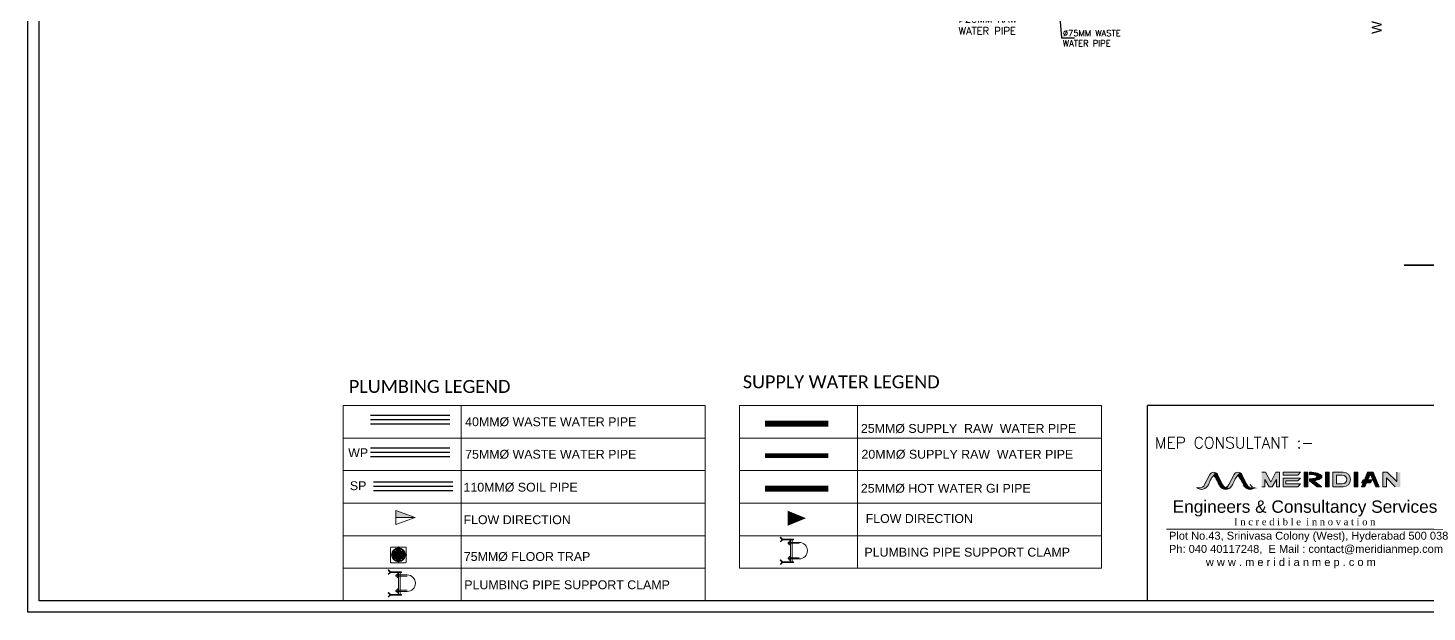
# Model space of a CAD drawing. Extents: x 3505867 to 3988380, y -625948 to -590408.
# Drawn here: x 3797975 to 3826642, y -625948 to -613975 of the extents above; entities that cross this region are included whole.
import ezdxf
from ezdxf import colors
from ezdxf.entities.mleader import LeaderData, LeaderLine
from ezdxf.math import Vec2, Vec3

# ---------------------------------------------------------------- set-up
doc = ezdxf.new("R2010")
doc.units = 0
doc.header["$LTSCALE"] = 6
doc.header["$MEASUREMENT"] = 0
doc.linetypes.add('AI9-LType1', pattern=[1.874999989072481, 1.249999992714987, -0.6249999963574941])
doc.linetypes.add('Hidden 2mm', pattern=[3, 2, -0.9999999999999999])
doc.layers.get('0').update_dxf_attribs({"linetype": 'CONTINUOUS'})
for name, color, linetype, lineweight in [('22-FTfix', 8, 'CONTINUOUS', 9), ('FURNITURE WALL', 8, 'CONTINUOUS', 5), ('P-SP', 1, 'CONTINUOUS', 0), ('PHE-SANITARY', 1, 'CONTINUOUS', 25), ('PHE-SP', 1, 'CONTINUOUS', 0), ('PL-CLAMP', 211, 'CONTINUOUS', 13), ('PL-SOFT  WATER SUPPLY PIPE', 162, 'CONTINUOUS', 9), ('PL-WATER PIPING', 1, 'CONTINUOUS', 9), ('WALL', 10, 'CONTINUOUS', 35)]:
    doc.layers.add(name, color=color, linetype=linetype, lineweight=lineweight)
for name, color, linetype in [('AHU-N Ducting', 30, 'CONTINUOUS'), ('JOINERY', 7, 'CONTINUOUS'), ('P-Text', 8, 'CONTINUOUS'), ('phe-text', 1, 'CONTINUOUS'), ('PL- WASTE PIPE', 6, 'CONTINUOUS'), ('PL-SOIL PIPE', 1, 'CONTINUOUS')]:
    doc.layers.add(name, color=color, linetype=linetype)
doc.styles.add('ARIAL', font='')
doc.styles.add('IRFAN', font='romans.shx')
doc.styles.add('ROMANS', font='romans.shx')
doc.styles.add('SIC_CALIBRI', font='')
doc.styles.get("Standard").update_dxf_attribs({"font": 'SIMPLEX'})
doc.styles.add('vni1', font='', dxfattribs={"height": 6})
doc.styles.get('ARIAL').set_extended_font_data('Arial')
doc.styles.get('SIC_CALIBRI').set_extended_font_data('Calibri')
doc.styles.get('vni1').set_extended_font_data('Arial')

# ---------------------------------------------------------------- blocks, each defined once
blk = doc.blocks.new('CIVIL IVF')
at = {"layer": 'WALL', "color": 8, "linetype": 'ByBlock'}
blk.add_line((-9730.493711503688, -4902.145046984893), (-8221.180828284938, -4902.145046984893), dxfattribs=at)
at = {"layer": 'JOINERY', "color": 8, "style": 'ARIAL', "width": 0.9999999966184663}
blk.add_text('W4', height=200, rotation=90, dxfattribs=at).set_placement((-10192.00967436796, -158.3493509278633))
blk = doc.blocks.new('MECS')
at = {"layer": 'AHU-N Ducting', "lineweight": 0}
for color, points in [(160, [(0.5134121462452396, 0.9090535810691411, -0.255341921221145), (0.5145768996701445, 0.912287291370199, -0.0468472647748238), (0.5216573496010881, 0.9294547023055619, -0.02665404777678521), (0.5336342063745126, 0.9523017867876555, -0.06718534236502927), (0.5556565003610188, 0.9834757225398514, -0.02764109542235114), (0.5738745622465666, 1.003062886091293), (0.5766256133007953, 1.006020680794153, 0.1721363590096937), (0.5505140324168423, 1.011612092831704, 0.2473140975325933), (0.5199152673609156, 0.990002997602848), (0.4721895616269332, 0.8959762340672447, -0.01800133279279188), (0.4702329186293511, 0.8924425501871536, -0.03191826124391834), (0.4661593275680615, 0.8865579408482758, -0.10706332640321), (0.4578792062891825, 0.878103115775042, -0.06872213656596317), (0.4448145115283366, 0.8700396566532579, -0.1100815216467871), (0.4328884929311516, 0.8662964673627914, -0.04816773781383378), (0.4221518354338086, 0.8652597410154012, -0.2553419212163173), (0.4220358712937212, 0.8652596211915509, -0.1055217205861158), (0.4103804133107057, 0.8664834367568037, -0.05287384099968509), (0.3991274403419439, 0.8701487347559893, 0.05054860804395004), (0.4093426809361326, 0.8618595423592463, 0.158790178535047), (0.4483361824497781, 0.8512470793146013, 0.02557253404730241), (0.4549705379184891, 0.8519151542827459, 0.05690113489079723), (0.4703863626932994, 0.8580222609840502, 0.07612807459237678), (0.4928284065502248, 0.8754018488679505, 0.05635508372328296), (0.5070302214118503, 0.8948318576810209)]), (150, [(0.5738745622465666, 1.003062886091293), (0.5556565003610187, 0.9834757225398514, -0.08871706839118897), (0.5985678696283647, 0.909053581069051), (0.606061486380822, 0.89483185768066, 0.0908047400681244), (0.6258840872999482, 0.8691652436534564, 0.09462166198595127), (0.6465687088664405, 0.8652597410154012, 0.09762620718751959), (0.6678649370783271, 0.8694578930597028, -0.1798615287096714), (0.6391234390957357, 0.8959762340672447), (0.5913977333575124, 0.9900029976114196, 0.1368225701357831), (0.5768519750966852, 1.005880687949675, 0.004232813224522215)]), (160, [(0.7385117872205167, 0.909053581069051, -0.2553419212210821), (0.7396765406437975, 0.912287291370199, -0.0468472648161624), (0.7467569905745608, 0.9294547023055619, -0.02665404768152423), (0.7587338473479852, 0.9523017867876555, -0.0671853423456069), (0.7807561413347619, 0.9834757225398514, -0.02764109536567236), (0.7989742032197685, 1.003062886091293), (0.8017252542742679, 1.006020680794153, 0.1721363590409371), (0.7756136733902246, 1.011612092831704, 0.2473140974765815), (0.745014908334659, 0.990002997602848), (0.6972892026003155, 0.8959762340672447, -0.01800133322273754), (0.6953325596030944, 0.8924425501871536, -0.03191826041983521), (0.6912589685412633, 0.8865579408482758, -0.1070633264490691), (0.6829788472626551, 0.878103115775042, -0.06872213649297712), (0.6699141525020799, 0.8700396566532579, -0.1100815216296455), (0.6579881339048046, 0.8662964673627914, -0.04816773779806655), (0.6472514764075519, 0.8652597410154012, -0.255341921221943), (0.6471355122674645, 0.8652596211915509, -0.1055217205828826), (0.6354800542840878, 0.8664834367568037, -0.05287384108009963), (0.6242270813156874, 0.8701487347559893, 0.05054860803605635), (0.6344423219093345, 0.8618595423592463, 0.1587901785338139), (0.6734358234232507, 0.8512470793146013, 0.02557253404856175), (0.6800701788916007, 0.8519151542827459, 0.05690113471568389), (0.6954860036670426, 0.8580222609840502, 0.07612807450990046), (0.717928047523968, 0.8754018488679504, 0.05635508364208738), (0.7321298623846912, 0.8948318576810209)]), (150, [(0.7989742032197685, 1.003062886091293), (0.7807561413347619, 0.9834757225398514, -0.08282162458354263), (0.824217065318585, 0.9090771159288699), (0.8311611273545652, 0.89483185768066, 0.09080474013753037), (0.8509837282734207, 0.8691652436534564, 0.09462166197701749), (0.8716683498401837, 0.8652597410154012, 0.09762620721909913), (0.892964578051529, 0.8694578930597028, -0.1798615287170609), (0.8642230800689376, 0.8959762340672447), (0.8164973743309851, 0.9900029976114196, 0.1368225702393716), (0.8019516160670902, 1.005880687950846, 0.00423281322532398)]), (1, [(1.030236444528139, 0.9438043992806316), (1.071119814834754, 0.8756654487700585), (1.098384609470751, 0.8756654487700585), (1.139267979777095, 0.9438043992806316), (1.139267979777095, 0.8756654487700585), (1.166523559981414, 0.8756654487700585), (1.166523559981414, 1.011943349791295), (1.132454084726353, 1.011943349791295), (1.085966086906956, 0.9199812081284943), (1.037050339579422, 1.011943349791295), (1.002980864324091, 1.011943349791295), (1.002980864324091, 0.8756654487700585), (1.030236444528139, 0.8756654487700585)]), (251, [(1.200593035236746, 1.011943349791295), (1.200593035236746, 0.9846877695869755), (1.336870936257982, 0.9846877695869755), (1.364126516462392, 1.011943349791295)]), (251, [(1.200593035236746, 0.9574321893827462), (1.200593035236746, 0.8756654487700585), (1.336870936257982, 0.8756654487700585), (1.364126516462392, 0.9029210289742877), (1.227848615441156, 0.9029210289742877), (1.227848615441156, 0.930176609178517), (1.336870936257982, 0.930176609178517), (1.364126516462392, 0.9574321893827462)]), (251, [(1.398195991717182, 0.8756654487700585), (1.432265466973055, 0.8756654487700585), (1.432265466973055, 1.011943349791295), (1.398195991717182, 1.011943349791295)]), (251, [(1.629868423453673, 1.011943349791295), (1.59579894819807, 1.011943349791295), (1.59579894819807, 0.8756654487700585), (1.629868423453673, 0.8756654487700585)]), (251, [(1.895610330445043, 1.011943349791295), (1.861540855189982, 1.011943349791295), (1.861540855189982, 0.8756654487700585), (1.895610330445043, 0.8756654487700585)]), (251, [(2.011446546313153, 0.9132142722493442), (2.027431130986065, 0.9404698524534832), (1.94330759580249, 0.9404698524534832), (1.929679805700646, 0.9132142722493442)]), (251, [(1.976193322036766, 0.9132142722493442), (1.944699335091728, 0.9132142722493442), (1.929679805700646, 0.8756654487700585), (1.95903496396306, 0.8756654487699682)]), (251, [(2.011446546313153, 0.99036134481426), (2.063858128663246, 0.8756654487700585), (2.093213286926021, 0.8756654487700585), (2.038702126517292, 1.011943349791295), (1.984190966108743, 1.011943349791295), (1.955601567173546, 0.9404698524534832), (1.988648066588688, 0.9404698524534832)]), (251, [(2.161352237436324, 0.9589543396937112), (2.243118978049192, 0.8756654487700585), (2.290816243406638, 0.8756654487700585), (2.290816243406638, 1.011943349791295), (2.256746768151036, 1.011943349791295), (2.256746768151036, 0.9240548263224531), (2.168166132487245, 1.011943349791295), (2.127282762180992, 1.011943349791295), (2.127282762180992, 0.8756654487700585), (2.161352237436324, 0.8756654487700585)]), (160, [(0.6891611652876872, 0.8652597410154012, -0.0976262072296882), (0.6678649370783271, 0.869457893059793, -0.09762620719819004), (0.6465687088664405, 0.8652597410154012, -0.09462166198179703), (0.6258840872999482, 0.8691652436534564, 0.08724935658191231), (0.6523345167657667, 0.8526558393570214, 0.2544598487685659), (0.7121855603806347, 0.8701487347559893, -0.1060441435256532)]), (150, [(0.9142608062611598, 0.8652597410154012, -0.09762620721833866), (0.892964578051529, 0.8694578930597028, -0.09762620723901456), (0.8716683498401837, 0.8652597410154012, -0.0946216619631427), (0.85098372827315, 0.8691652436534564, 0.08724935651290638), (0.8774341577386077, 0.8526558393570214, 0.2544598487684722), (0.9372852013538366, 0.8701487347559893, -0.1060441435228971)])]:
    blk.add_hatch(color=color, dxfattribs=at).paths.add_polyline_path(points)
h = blk.add_hatch(color=251, dxfattribs=at)
edge = h.paths.add_edge_path()
edge.add_ellipse((1.445893257074899, 0.9710599794848609), major_axis=(-0.1158362158680351, 0), ratio=0.3529411764705883, start_angle=110.1798157566864, end_angle=270)
edge.add_line((1.445893257074899, 1.011943349791295), (1.445893257074899, 0.9915016646380779))
edge.add_ellipse((1.445893257074899, 0.9710599794848609), major_axis=(-0.07012065025681041, 0), ratio=0.2915216142222994, start_angle=90, end_angle=270, ccw=False)
edge.add_line((1.445893257074899, 0.9506182943317341), (1.445893257074899, 0.930176609178517))
edge.add_line((1.445893257074899, 0.930176609178517), (1.518865497210324, 0.8756654487699682))
edge.add_line((1.518865497210324, 0.8756654487700585), (1.561729472942829, 0.8756654487700585))
edge.add_line((1.561729472943099, 0.8756654487700585), (1.485852994268342, 0.9326862509446157))
h = blk.add_hatch(color=251, dxfattribs=at)
h.paths.add_polyline_path([(1.663937898709004, 0.8756654487700585), (1.759332429423987, 0.8756654487700586, 1.000000000016551), (1.759332429423987, 1.011943349791295), (1.663937898709004, 1.011943349791295)])
h.paths.add_polyline_path([(1.698007373964065, 0.9846877695869755), (1.751107687934599, 0.9846877695869753, -0.9999999999691073), (1.751107687934599, 0.9029210289742877), (1.698007373964065, 0.9029210289742877)], flags=16)
at = {"layer": 'AHU-N Ducting', "color": 160, "lineweight": 0}
for p, q in [((0.4721895616269332, 0.8959762340671544, -0.004746985392664118), (0.5199152673651564, 0.9900029976114196, -0.004746985392664118)), ((0.6972892026003155, 0.8959762340671544, -0.004746985392664118), (0.7450149083391703, 0.9900029976114196, -0.004746985392664118)), ((0.5070302214118503, 0.8948318576810209, -0.004746985392664118), (0.5134121462455102, 0.909053581069051, -0.004746985392664118)), ((0.7321298623846912, 0.8948318576810209, -0.004746985392664118), (0.7385117872186219, 0.909053581069051, -0.004746985392664118))]:
    blk.add_line(p, q, dxfattribs=at)
at = {"layer": 'AHU-N Ducting', "color": 150, "lineweight": 0}
for p, q in [((0.6391234390957357, 0.8959762340671544, -0.004746985392664118), (0.5913977333575124, 0.9900029976114196, -0.004746985392664118)), ((0.8642230800689376, 0.8959762340671544, -0.004746985392664118), (0.8164973743309851, 0.9900029976114196, -0.004746985392664118)), ((0.6060614863808219, 0.8948318576810209, -0.004746985392664118), (0.5985678696283647, 0.909053581069051, -0.004746985392664118))]:
    blk.add_line(p, q, dxfattribs=at)
at = {"layer": 'AHU-N Ducting', "color": 1, "lineweight": 0}
for p, q in [((1.002980864324091, 1.011943349791205, -0.004746985392664118), (1.037050339579422, 1.011943349791205, -0.004746985392664118)), ((1.030236444528139, 0.9438043992806316, -0.004746985392664118), (1.071119814834754, 0.8756654487700585, -0.004746985392664118)), ((1.030236444528139, 0.8756654487700585, -0.004746985392664118), (1.030236444528139, 0.9438043992806316, -0.004746985392664118)), ((1.030236444528139, 0.8756654487700585, -0.004746985392664118), (1.030236444528139, 0.9438043992806316, -0.004746985392664118)), ((1.037050339579422, 1.011943349791205, -0.004746985392664118), (1.085966086906956, 0.919981208128404, -0.004746985392664118)), ((1.132454084726353, 1.011943349791205, -0.004746985392664118), (1.085966086906956, 0.919981208128404, -0.004746985392664118)), ((1.139267979777095, 0.9438043992806316, -0.004746985392664118), (1.098384609470751, 0.8756654487700585, -0.004746985392664118)), ((1.166523559981414, 1.011943349791205, -0.004746985392664118), (1.132454084726353, 1.011943349791205, -0.004746985392664118)), ((1.134267582426063, 1.011943349791205, -0.004746985392664118), (1.161523162629841, 1.011943349791205, -0.004746985392664118)), ((1.139267979777095, 0.8756654487700585, -0.004746985392664118), (1.139267979777095, 0.9438043992806316, -0.004746985392664118)), ((1.139267979777095, 0.8756654487700585, -0.004746985392664118), (1.139267979777095, 0.9438043992806316, -0.004746985392664118)), ((1.166523559981414, 0.8756654487700585, -0.004746985392664118), (1.166523559981414, 1.011943349791205, -0.004746985392664118)), ((1.030236444528139, 0.8756654487700585, -0.004746985392664118), (1.002980864324091, 0.8756654487700585, -0.004746985392664118)), ((1.071119814834754, 0.8756654487700585, -0.004746985392664118), (1.098384609470751, 0.8756654487700585, -0.004746985392664118)), ((1.139267979777095, 0.8756654487700585, -0.004746985392664118), (1.166523559981414, 0.8756654487700585, -0.004746985392664118))]:
    blk.add_line(p, q, dxfattribs=at)
at = {"layer": 'AHU-N Ducting', "color": 251, "lineweight": 0}
for p, q in [((1.200593035236746, 1.011943349791205, -0.004746985392664118), (1.364126516462392, 1.011943349791205, -0.004746985392664118)), ((1.200593035236746, 0.9846877695869755, -0.004746985392664118), (1.200593035236746, 1.011943349791205, -0.004746985392664118)), ((1.200593035236746, 0.9846877695869755, -0.004746985392664118), (1.336870936257982, 0.9846877695869755, -0.004746985392664118)), ((1.200593035236746, 0.9574321893827462, -0.004746985392664118), (1.364126516462392, 0.9574321893827462, -0.004746985392664118)), ((1.200593035236746, 0.8756654487700585, -0.004746985392664118), (1.200593035236746, 0.9574321893827462, -0.004746985392664118)), ((1.227848615441156, 0.930176609178517, -0.004746985392664118), (1.336870936257982, 0.930176609178517, -0.004746985392664118)), ((1.227848615441156, 0.9029210289742877, -0.004746985392664118), (1.227848615441156, 0.930176609178517, -0.004746985392664118)), ((1.336870936257982, 0.9846877695869755, -0.004746985392664118), (1.364126516462392, 1.011943349791205, -0.004746985392664118)), ((1.336870936257982, 0.930176609178517, -0.004746985392664118), (1.364126516462392, 0.9574321893827462, -0.004746985392664118)), ((1.398195991717182, 1.011943349791205, -0.004746985392664118), (1.432265466973055, 1.011943349791205, -0.004746985392664118)), ((1.398195991717182, 1.011943349791205, -0.004746985392664118), (1.398195991717182, 0.8756654487700585, -0.004746985392664118)), ((1.432265466973055, 1.011943349791205, -0.004746985392664118), (1.432265466973055, 0.8756654487700585, -0.004746985392664118)), ((1.445893257074899, 1.011943349791205, -0.004746985392664118), (1.445893257074899, 0.9915016646380779, -0.004746985392664118)), ((1.445893257074899, 0.930176609178517, -0.004746985392664118), (1.445893257074899, 0.9506182943317341, -0.004746985392664118)), ((1.445893257074899, 0.930176609178517, -0.004746985392664118), (1.518865497210324, 0.8756654487700585, -0.004746985392664118)), ((1.485852994268342, 0.9326862509445254, -0.004746985392664118), (1.561729472943099, 0.8756654487700585, -0.004746985392664118)), ((1.59579894819807, 1.011943349791205, -0.004746985392664118), (1.629868423453673, 1.011943349791205, -0.004746985392664118)), ((1.59579894819807, 0.8756654487700585, -0.004746985392664118), (1.59579894819807, 1.011943349791205, -0.004746985392664118)), ((1.629868423453673, 1.011943349791205, -0.004746985392664118), (1.629868423453673, 0.8756654487700585, -0.004746985392664118)), ((1.663937898709004, 1.011943349791205, -0.004746985392664118), (1.759332429423987, 1.011943349791205, -0.004746985392664118)), ((1.663937898709004, 1.011943349791205, -0.004746985392664118), (1.663937898709004, 0.8756654487700585, -0.004746985392664118)), ((1.698007373964065, 0.9846877695869755, -0.004746985392664118), (1.751107687934599, 0.9846877695869755, -0.004746985392664118)), ((1.698007373964065, 0.9846877695869755, -0.004746985392664118), (1.698007373964065, 0.9029210289742877, -0.004746985392664118)), ((1.861540855189982, 1.011943349791205, -0.004746985392664118), (1.895610330445043, 1.011943349791205, -0.004746985392664118)), ((1.861540855189982, 0.8756654487700585, -0.004746985392664118), (1.861540855189982, 1.011943349791205, -0.004746985392664118)), ((1.895610330445043, 1.011943349791205, -0.004746985392664118), (1.895610330445043, 0.8756654487700585, -0.004746985392664118)), ((1.929679805700646, 0.913214272249254, -0.004746985392664118), (1.94330759580249, 0.9404698524534832, -0.004746985392664118)), ((2.011446546313153, 0.913214272249254, -0.004746985392664118), (1.929679805700646, 0.913214272249254, -0.004746985392664118)), ((1.929679805700646, 0.8756654487700585, -0.004746985392664118), (1.944699335091728, 0.913214272249254, -0.004746985392664118)), ((2.027431130986065, 0.9404698524534832, -0.004746985392664118), (1.94330759580249, 0.9404698524534832, -0.004746985392664118)), ((1.955601567173546, 0.9404698524534832, -0.004746985392664118), (1.984190966108743, 1.011943349791205, -0.004746985392664118)), ((1.95903496396306, 0.8756654487700585, -0.004746985392664118), (1.976193322036766, 0.913214272249254, -0.004746985392664118)), ((1.984190966108743, 1.011943349791205, -0.004746985392664118), (2.038702126517292, 1.011943349791205, -0.004746985392664118)), ((1.988648066588688, 0.9404698524534832, -0.004746985392664118), (2.011446546313153, 0.9903613448141697, -0.004746985392664118)), ((2.063858128663246, 0.8756654487700585, -0.004746985392664118), (2.011446546313153, 0.9903613448141697, -0.004746985392664118)), ((2.027431130986065, 0.9404698524534832, -0.004746985392664118), (2.011446546313153, 0.913214272249254, -0.004746985392664118)), ((2.093213286926021, 0.8756654487700585, -0.004746985392664118), (2.038702126517292, 1.011943349791205, -0.004746985392664118)), ((2.127282762180992, 1.011943349791205, -0.004746985392664118), (2.168166132487245, 1.011943349791205, -0.004746985392664118)), ((2.127282762180992, 0.8756654487700585, -0.004746985392664118), (2.127282762180992, 1.011943349791205, -0.004746985392664118)), ((2.243118978049192, 0.8756654487700585, -0.004746985392664118), (2.161352237436324, 0.9589543396937112, -0.004746985392664118)), ((2.161352237436324, 0.8756654487700585, -0.004746985392664118), (2.161352237436324, 0.9589543396937112, -0.004746985392664118)), ((2.168166132487245, 1.011943349791205, -0.004746985392664118), (2.256746768151036, 0.9240548263223628, -0.004746985392664118)), ((2.256746768151036, 0.9240548263223628, -0.004746985392664118), (2.256746768151036, 1.011943349791205, -0.004746985392664118)), ((1.200593035236746, 0.8756654487700585, -0.004746985392664118), (1.336870936257982, 0.8756654487700585, -0.004746985392664118)), ((1.227848615441156, 0.9029210289742877, -0.004746985392664118), (1.364126516462392, 0.9029210289742877, -0.004746985392664118)), ((1.336870936257982, 0.8756654487700585, -0.004746985392664118), (1.364126516462392, 0.9029210289742877, -0.004746985392664118)), ((1.398195991717182, 0.8756654487700585, -0.004746985392664118), (1.432265466973055, 0.8756654487700585, -0.004746985392664118)), ((1.518865497210324, 0.8756654487700585, -0.004746985392664118), (1.561729472943099, 0.8756654487700585, -0.004746985392664118)), ((1.59579894819807, 0.8756654487700585, -0.004746985392664118), (1.629868423453673, 0.8756654487700585, -0.004746985392664118)), ((1.663937898709004, 0.8756654487700585, -0.004746985392664118), (1.759332429423987, 0.8756654487700585, -0.004746985392664118)), ((1.698007373964065, 0.9029210289742877, -0.004746985392664118), (1.751107687934599, 0.9029210289742877, -0.004746985392664118)), ((1.861540855189982, 0.8756654487700585, -0.004746985392664118), (1.895610330445043, 0.8756654487700585, -0.004746985392664118)), ((1.95903496396306, 0.8756654487700585, -0.004746985392664118), (1.929679805700646, 0.8756654487700585, -0.004746985392664118)), ((2.063858128663246, 0.8756654487700585, -0.004746985392664118), (2.093213286926021, 0.8756654487700585, -0.004746985392664118)), ((2.127282762180992, 0.8756654487700585, -0.004746985392664118), (2.161352237436324, 0.8756654487700585, -0.004746985392664118))]:
    blk.add_line(p, q, dxfattribs=at)
at = {"layer": 'AHU-N Ducting', "color": 251, "lineweight": 0, "ltscale": 0.85}
blk.add_line((0.1165964656020151, 0.4833313661174543, -0.006142948281450891), (2.68551955399356, 0.4833313661174543, -0.006142948281450891), dxfattribs=at)
at = {"layer": 'AHU-N Ducting', "color": 160, "lineweight": 0}
for centre, radius, start, end in [((0.7417863587136924, 0.8286218616061071, -0.004746985392664118), 0.2421240227987888, 132.9373247437187, 160.5981108453346), ((0.5556565003610187, 0.9718616141967287, -0.004746985392664118), 0.04008173559447583, 90, 153.0887549731676), ((0.5556565003610187, 0.9718616141967287, -0.004746985392664118), 0.04008173559447583, 26.91124502665905, 90), ((0.9668859996868943, 0.8286218616061071, -0.004746985392664118), 0.2421240227987888, 132.9373247436885, 160.5981108453417), ((0.7807561413347619, 0.9718616141967287, -0.004746985392664118), 0.04008173559447583, 90, 153.0887549740909), ((0.7807561413347619, 0.9718616141967287, -0.004746985392664118), 0.04008173559447583, 26.9112450267741, 90), ((0.4451264544360147, 0.9163969157858594, -0.004746985392664118), 0.06522885516514892, 225.1547600332335, 282.2607170516237), ((0.4220358712937212, 0.9213740510237451, -0.004746985392664118), 0.05611442983226616, 245.9053689520779, 270.1184055559717), ((0.4221518354329064, 0.9213741708475954, -0.004746985392664118), 0.05611442983226616, 270, 333.0887549734891), ((0.4248646360879693, 0.9399832544318715, -0.004746985392664118), 0.0937541041238935, 291.3377566141106, 331.210451532663), ((0.6860544255190815, 0.9361233508373039, -0.004746985392664118), 0.09002142922125515, 207.3022954123794, 248.0018617736689), ((0.670226095409397, 0.9163969157858594, -0.004746985392664118), 0.06522885516514892, 225.1547600329532, 282.2607170509705), ((0.6471355122674645, 0.9213740510237451, -0.004746985392664118), 0.05611442983226616, 245.9053689516664, 270.1184055552347), ((0.6472514764061083, 0.9213741708475954, -0.004746985392664118), 0.05611442983226616, 270, 333.0887549734892), ((0.6661865462871954, 0.9163969157858594, -0.004746985392664118), 0.06522885516514892, 257.8079966377897, 314.8452399662061), ((0.6890452011507577, 0.9213740510237451, -0.004746985392664118), 0.05611442983226616, 245.9053689520779, 270.1184055559717), ((0.6499642770614419, 0.9399832544318715, -0.004746985392664118), 0.0937541041238935, 291.3377566141106, 331.2104515326365)]:
    blk.add_arc(centre, radius, start, end, dxfattribs=at)
at = {"layer": 'AHU-N Ducting', "color": 150, "lineweight": 0}
for centre, radius, start, end in [((0.3690451605166651, 0.8262944286522125, -0.004746985392664118), 0.2439871949649071, 19.82781570482793, 40.10717689340409), ((0.5794150909876963, 0.815966263139685, -0.004746985392664118), 0.2619115070846747, 20.82439840783155, 39.75939779118104), ((0.6464527447271652, 0.9213740510237451, -0.004746985392664118), 0.05611442983226616, 248.4970917656522, 270.1184055559715), ((0.6891611652900331, 0.9213741708475954, -0.004746985392664118), 0.05611442983226616, 206.9112450267169, 270), ((0.6891611652900331, 0.9213741708475954, -0.004746985392664118), 0.05611442983226616, 206.9112450267169, 270), ((0.6465687088664405, 0.9213741708475954, -0.004746985392664118), 0.05611442983226616, 270, 292.3036001438938), ((0.9111540664921931, 0.9361233508373039, -0.004746985392664118), 0.09002142922125515, 207.3022954123795, 248.0018617736689), ((0.8715523857009084, 0.9213740510237451, -0.004746985392664118), 0.05611442983226616, 248.4970917649847, 270.1184055553267), ((0.9142608062634155, 0.9213741708475954, -0.004746985392664118), 0.05611442983226616, 206.9112450265108, 270), ((0.8716683498392815, 0.9213741708475954, -0.004746985392664118), 0.05611442983226616, 270, 292.3036001446803), ((0.8912861872601268, 0.9163969157858594, -0.004746985392664118), 0.06522885516514892, 257.7392829491069, 314.8452399670468), ((0.9141448421242304, 0.9213740510237451, -0.004746985392664118), 0.05611442983226616, 245.9053689520778, 270.1184055558794), ((0.9496233245769173, 0.9248906590848106, -0.004746985392664118), 0.0599665343237634, 206.9112450265108, 270)]:
    blk.add_arc(centre, radius, start, end, dxfattribs=at)
at = {"layer": 'AHU-N Ducting', "color": 251, "lineweight": 0}
for centre, radius in [((1.751107687934599, 0.9438043992806316, -0.004746985392664118), 0.04088337030636534), ((1.759332429423987, 0.9438043992806316, -0.004746985392664118), 0.0681389505106089)]:
    blk.add_arc(centre, radius, 270, 90, dxfattribs=at)
for major_axis, ratio, start_param in [((-0.1158362158680351, 0), 0.3529411764705883, 1.923000554194905), ((-0.07012065025681041, 0), 0.2915216142222994, 1.570796326794897)]:
    blk.add_ellipse((1.445893257074899, 0.9710599794848609, -0.004746985392664118), major_axis=major_axis, ratio=ratio, start_param=start_param, end_param=4.71238898038469, dxfattribs=at)
at = {"layer": 'AHU-N Ducting', "color": 251, "lineweight": 0, "attachment_point": 1, "style": 'ARIAL'}
for s, insert, char_height, width in [('{\\C1;Engineers & Consultancy Services \\P}', (0.1749155116136762, 0.7493232539108021, -0.01458950216844587), 0.11475, 24.25437425909253), ('{\\C252;Plot No.43, Srinivasa Colony (West), Hyderabad 500 038\\PPh: 040 40117248,  E Mail : contact@meridianmep.com\\P            w w w . m e r i d i a n m e p . c o m }', (0.14136276644183, 0.4583226879356062, -0.006142948281450891), 0.07344, 2.63264250269352)]:
    blk.add_mtext(s, dxfattribs=dict(at, insert=insert, char_height=char_height, width=width))
at = {"layer": 'AHU-N Ducting', "color": 251, "lineweight": 0, "ltscale": 0.85, "insert": (1.402428089641869, 0.5507002547054753, -0.005528653453305802), "char_height": 0.0651762882177883, "attachment_point": 5, "line_spacing_factor": 0.6, "style": 'ARIAL'}
blk.add_mtext('{\\FBatang|c0;\\C5;I n c r e d i b l e  i n n o v a t i o n\\P}', dxfattribs=at)
blk = doc.blocks.new('clamp')
at = {"layer": 'PL-CLAMP'}
for p, q in [((105.410400617477, 198.4223073759828), (168.5933547500048, 198.4223073759828)), ((105.4194071475234, 191.061689693645), (168.5933547500048, 191.061689693645)), ((156.2435930851665, 205.7829250434194), (161.1938547078047, 205.7829250434194)), ((156.2439709785853, 183.7010720261939), (161.1938547078047, 183.7010720261939)), ((163.1938547078338, 185.7010720262084), (163.1938547078338, 203.7829250434194)), ((170.5933547500339, 196.4223073759828), (170.5933547500339, 193.0616897234473)), ((105.410400617477, 102.0388344714198), (168.594878304359, 102.0388541260514)), ((105.4395805779371, 109.3994718083892), (168.594878304359, 109.3994718083892)), ((156.2451165500555, 116.7600894758258), (161.1953781727519, 116.7600894758258)), ((156.2454944435325, 94.67823645861483), (161.1953781727519, 94.67823645861483)), ((163.1953781727519, 96.67823645860028), (163.1953781727519, 114.7600894758258)), ((170.594878304359, 107.3994718083892), (170.594878304359, 104.0388541409526))]:
    blk.add_line(p, q, dxfattribs=at)
for points in [[(138.4495001331173, 216.4782889524255, -0.4142135623730951), (139.4494830265551, 217.4783060887608), (203.0525380793722, 217.4783060887608), (214.0287283745938, 228.4483454910244), (215.442966125761, 227.0341561360489), (203.8813840006806, 215.477935905318), (215.3198989716411, 204.0455645558561), (213.9057096329861, 202.6313268032993), (203.0092255945979, 213.4783060589585), (139.4495514824896, 213.4783060589585, -0.4142135623730951), (138.449534316381, 214.4782889673266), (138.4495001331173, 216.4782889524255)], [(138.4495001319614, 84.33570991845465, -0.4142135623730951), (139.4494830253992, 85.33572705479003), (203.0525380782163, 85.33572705479003), (214.0287283734379, 96.3057664570536), (215.4429661246051, 94.89157710207816), (203.8813839995248, 83.33535687134726), (215.3198989704852, 71.90298552188533), (213.9057096318302, 70.48874776932853), (203.009225593442, 81.3357270249877), (139.4495514813337, 81.3357270249877, -0.4142135623730951), (138.4495343152252, 82.33570993335582), (138.4495001319614, 84.33570991845465)]]:
    blk.add_lwpolyline(points, format="xyb", dxfattribs=at)
for points in [[(146.2457227590952, 81.33584335835315), (146.2433929625716, 217.4784224072251)], [(156.2457227888975, 81.3360144832883), (156.2433929327693, 217.4785935470615)]]:
    blk.add_lwpolyline(points, dxfattribs=at)
for centre, radius, start, end in [((105.410400617477, 150.2305709013496), 48.19173645431874, 90, 270), ((161.1938547078047, 203.7829250434194), 2, 0, 90), ((161.1938547078047, 185.7010720262084), 2, 270, 0), ((168.5933547500048, 196.4223073759828), 2, 0, 90), ((168.5933547500048, 193.0616897234473), 2, 270, 0), ((161.1953781727519, 114.7600894758258), 2, 0, 90), ((161.1953781727519, 96.67823645860028), 2, 270, 0), ((168.594878304359, 107.3994718083892), 2, 0, 90), ((168.594878304359, 104.0388541409526), 2, 270, 0)]:
    blk.add_arc(centre, radius, start, end, dxfattribs=at)
blk = doc.blocks.new('A$C525867A1')
at = {"layer": '22-FTfix', "color": 1, "lineweight": 0}
for p, q in [((-76.61456368129585, 3.51420059933433), (-40.14378522761098, 40.06065755996623)), ((42.02791130817238, 42.11512111594951), (-42.02791130814811, -42.11512111589649)), ((-3.673006773926112, 76.60711452059815), (-40.14378522761098, 40.06065755996623)), ((76.3747256656948, 3.675161651184297), (3.281811742191493, 76.61671856078888)), ((-3.514443936147075, -76.37978157362488), (-76.60735785965036, -3.438224664020311)), ((3.440379545968732, -76.37496900495782), (39.9111579996536, -39.82851204432593)), ((76.38193645333847, -3.282055083694019), (39.9111579996536, -39.82851204432593))]:
    blk.add_line(p, q, dxfattribs=at)
at = {"layer": '22-FTfix', "color": 1, "linetype": 'AI9-LType1', "lineweight": 0}
blk.add_line((42.0000066127126, -41.91303517805201), (-42.23263384061544, 42.14518069363788), dxfattribs=at)
at = {"layer": '22-FTfix', "color": 3, "lineweight": 0}
for p, q in [((-18.37755100061403, 18.33949572151664), (-39.49561314872549, -2.822387356137444)), ((-10.37229649978547, 10.35081808637458), (-35.77188779375707, -15.10147850284137)), ((-14.54999372579442, 14.5198643537179), (-35.66805587390587, -6.642018723936182)), ((-23.25073169137085, 23.20258528253256), (-32.40970991449498, 14.02460176732326)), ((-6.544739224965854, 6.531186718575839), (-31.94433051893745, -18.92110987064011)), ((-23.25073169137085, 23.20258528253256), (-14.09175346824673, 32.38056879774187)), ((-18.37755100061403, 18.33949572151664), (2.742904400300972, 39.50377701797251)), ((-14.54999372579442, 14.5198643537179), (6.570461675066062, 35.68414565022819)), ((-10.37229649978547, 10.35081808637458), (15.02968804692154, 35.80551289443309)), ((-6.544739224965854, 6.531186718575839), (18.85724532174116, 31.98588152663435)), ((-1.879483488025078, 1.181546766456859), (-1.532461841226749, 1.529288498792747)), ((-1.39264506277791, 0.6957164609622258), (-1.879483488025078, 1.181546766456859)), ((-1.185440194414815, 1.877030231142267), (-1.532461841226749, 1.529288498792747)), ((-0.6986017691676476, 1.391199925647634), (-1.185440194414815, 1.877030231142267)), ((1.181546766357006, 1.879483488054178), (0.6957164608094164, 1.392645062753944)), ((1.877030231104881, 1.185440194381578), (1.181546766357006, 1.879483488054178)), ((1.877030231104881, 1.185440194381578), (1.391199925557291, 0.6986017690813441)), ((5.205929745333249, 9.255341493815756), (24.57213089023714, 28.66172837782427)), ((6.542341006011161, -6.528793465651272), (31.94432555271817, 18.92590134240724)), ((9.24453027841442, 5.225103885185192), (28.61073142331831, 24.63149076919371)), ((10.37229649970069, -10.35081808621271), (35.77428104640771, 15.1038767218458)), ((14.54759550694878, -14.51747110090217), (35.66805090780926, 6.64681019560812)), ((18.37755100058378, -18.33949572140919), (39.49800640144426, 2.824785575101096)), ((-9.244530278499209, -5.225103885023321), (-28.6107314234031, -24.63149076903183)), ((-5.205929745418039, -9.255341493653885), (-24.57213089032193, -28.6617283776624)), ((6.542341006011161, -6.528793465651272), (-18.85725028796043, -31.98109005486722)), ((10.37229649970069, -10.35081808621271), (-15.0272947942709, -35.80311467542866)), ((14.54759550694878, -14.51747110090217), (-6.570466641162675, -35.67935417855625)), ((18.37755100058378, -18.33949572140919), (-2.740511147527673, -39.50137879906327)), ((-1.874636978345189, -1.183041975485979), (-1.388806672797599, -0.696203550185745)), ((-1.179153513597314, -1.877085269158579), (-1.874636978345189, -1.183041975485979)), ((-1.179153513597314, -1.877085269158579), (-0.6933232080497241, -1.390246843858345)), ((1.183041975582789, -1.874636978312906), (0.6962035502810898, -1.388806672763853)), ((1.183041975582789, -1.874636978312906), (1.530063622381118, -1.526895245977018)), ((1.877085269193052, -1.179153513627498), (1.390246843891352, -0.6933232080784453)), ((1.877085269193052, -1.179153513627498), (1.530063622381118, -1.526895245977018)), ((23.2507316913406, -23.20258528242512), (14.09175346820287, -32.38056879764806)), ((23.2507316913406, -23.20258528242512), (32.40970991446472, -14.02460176721581))]:
    blk.add_line(p, q, dxfattribs=at)
at = {"layer": '22-FTfix', "color": 1, "lineweight": 0}
blk.add_circle((-0.1175127233591124, 0.1172693841470807), 49.41859127345637, dxfattribs=at)
at = {"layer": '22-FTfix', "color": 3, "lineweight": 0}
for centre, radius in [((0.001196626379845751, 0.001199109447799239), 45.23938982440876), ((-0.0586346920463257, -0.0587563616572879), 44.94462652804302), ((0.001196626379845751, 0.001199109447799239), 4.17920144904761), ((1.213855405080011e-11, 2.651542180265309e-11), 3.93356536874282)]:
    blk.add_circle(centre, radius, dxfattribs=at)
at = {"layer": '22-FTfix', "color": 1, "lineweight": 0}
for points in [[(-76.61456368242506, 3.514200598091965), (-78.53155912453089, 1.593227304213803), (-78.5283311548523, -1.521229223081379), (-76.60735786099636, -3.43822466504613)], [(3.281811743309422, 76.61671855974943), (1.36083844945349, 78.53371400171417), (-1.75361807796555, 78.53048603206285), (-3.673006772806858, 76.60711451934216)], [(76.38193645451226, -3.282055082526906), (78.30132514935356, -1.358683569806198), (78.29809717964761, 1.755772957570695), (76.37472566692179, 3.675161652298047)], [(-3.514443937383986, -76.37978157249749), (-1.591072424658167, -78.29917026722485), (1.523384102788213, -78.29594229765526), (3.440379544894053, -76.3749690037771)]]:
    blk.add_open_spline(points, degree=3, dxfattribs=at)
for points in [[(-35.27060453679781, 35.19756799780434), (-54.64398544052236, 15.78398645725449), (-54.61139287927159, -15.66244152512406), (-35.19781133813333, -35.03582242823419), (-15.78183157823421, -54.4115965839981), (15.66459640528312, -54.37900402288435), (35.03797730900767, -34.9654224823345)], [(-35.27060453679781, 35.19756799780434), (-15.89722363308688, 54.61114953834057), (15.54920435026686, 54.64374209961758), (34.96278589140513, 35.27036119650744), (54.37876565130424, 15.89458704074353), (54.41135821271861, -15.55184094179829), (35.03797730900767, -34.9654224823345)]]:
    blk.add_open_spline(points, degree=3, knots=[0, 0, 0, 0, 1, 1, 1, 2, 2, 2, 2], dxfattribs=at)
at = {"layer": '22-FTfix', "color": 3, "lineweight": 0}
for points in [[(-36.77312239556836, 17.08183294896126), (-37.40658945473956, 15.72758421831591), (-36.82036130987637, 14.11825563231545), (-35.46611257921633, 13.48478857321833), (-34.43784283137979, 13.00431090935734), (-33.213842834364, 13.21880023514644), (-32.40970991483172, 14.02460176665812)], [(-14.09175346801541, 32.38056879707674), (-13.03632901113439, 33.43818330718071), (-13.04050013016357, 35.15113191408645), (-14.09571642147132, 36.20416311821293), (-14.90151795308978, 37.00829603780189), (-16.12356668092062, 37.22264590155449), (-17.15562971270154, 36.74003281157569)], [(6.570461675668342, 35.68414564983232), (7.62588613254936, 36.74176015993628), (7.624113232281032, 38.45231551418825), (6.566498722212446, 39.5077399709685), (5.508884212143831, 40.56316442774877), (3.798328857784269, 40.56139152756216), (2.742904400903251, 39.50377701745818)], [(5.205929745545532, 9.25534149373963), (4.093067222985579, 8.140169731386775), (4.094939445383369, 6.333784945561548), (5.210111207784437, 5.220922423022505), (6.325282970240035, 4.108059900429045), (8.131667756121281, 4.109932122826777), (9.244530278681236, 5.225103885179632)], [(18.85724532247621, 31.98588152648622), (19.91266977937083, 33.04349603660382), (19.91089687919796, 34.75405139073331), (18.8532823690203, 35.80947584762241), (17.79566785884263, 36.86490030451152), (16.08511250460574, 36.86312740422969), (15.02968804771112, 35.80551289411209)], [(28.61073142419932, 24.63149076920178), (29.72359394677287, 25.74666253156827), (29.72172172437508, 27.55304731739349), (28.60654996191948, 28.66590983998695), (27.49137819951841, 29.778772362526), (25.68499341363717, 29.77690014012827), (24.57213089106362, 28.66172837776178)], [(35.77428104719729, 15.1038767221668), (36.8297055040919, 16.1614912322844), (36.82553438504913, 17.87443983917651), (35.76791987481693, 18.92986429612003), (34.71270358350917, 19.9828955002465), (32.9997500104569, 19.98351585267289), (31.94432555356229, 18.9259013425553)], [(39.49800640204653, 2.824785575724258), (40.55343085892755, 3.882400085828228), (40.54925973989838, 5.595348692733976), (39.49404344859062, 6.648379896860454), (38.43642893835844, 7.703804353803963), (36.72347536529256, 7.704424706216717), (35.66805090841154, 6.646810196112748)], [(-39.49561314939218, -2.822387356719817), (-40.55103760628681, -3.880001866837424), (-40.54926470596395, -5.590557221143793), (-39.49165019589534, -6.64598167792407), (-38.43403568582676, -7.701406134704318), (-36.72348033152172, -7.699633234463292), (-35.66805587462709, -6.642018724345685)], [(-35.77188779454294, -15.10147850316237), (-36.82731225143756, -16.15909301327996), (-36.82793260395925, -17.87204658632006), (-35.77031809378159, -18.92747104320916), (-34.71270358360393, -19.98289550009826), (-32.99975497667247, -19.97872438090583), (-31.94433051977785, -18.92110987078824)], [(-28.61073142423954, -24.63149076910796), (-29.72359394679949, -25.74666253146081), (-29.72172172441531, -27.55304731729968), (-28.60654996201424, -28.66590983983872), (-27.49137819955864, -29.77877236243218), (-25.68499341366379, -29.77690014002081), (-24.57213089110384, -28.66172837766796)], [(-18.85725028869178, -31.98109005471916), (-19.9126747455864, -33.03870456483676), (-19.9108968792927, -34.75405139058507), (-18.85568058798495, -35.80708259471154), (-17.79806607775275, -36.86250705165507), (-16.08271925195139, -36.86072918522525), (-15.02729479505678, -35.80311467510766)], [(-5.205929745585756, -9.255341493645814), (-4.093067223025803, -8.140169731292959), (-4.094939445423593, -6.333784945467733), (-5.210111207879192, -5.220922422874273), (-6.32528297028026, -4.108059900335229), (-8.131667756161505, -4.109932122732959), (-9.24453027872146, -5.225103885085814)], [(-6.570466641883896, -35.67935417806525), (-7.625891098778523, -36.73696868818286), (-7.621719979749349, -38.4499172950886), (-6.564105469517164, -39.50534175203211), (-5.508889178209409, -40.55837295615859), (-3.795935605143528, -40.55899330857135), (-2.740511148248901, -39.50137879845374)], [(14.09175346781158, -32.38056879681965), (13.03872226366605, -33.43578508808105), (13.03810191125342, -35.14873866123), (14.09571642143109, -36.2041631181191), (14.90151795288597, -37.00829603754482), (16.12595993356135, -37.22024768256369), (17.15562474647236, -36.73524133982227)], [(36.77311742935277, -17.07704147719421), (37.40419123578853, -15.72519096539144), (36.82035634375626, -14.11346416067087), (35.46611257905343, -13.48478857302931), (34.43544461246966, -13.0019176565009), (33.21384283417378, -13.21880023487572), (32.4097099146415, -14.0246017663874)]]:
    blk.add_open_spline(points, degree=3, knots=[0, 0, 0, 0, 1, 1, 1, 2, 2, 2, 2], dxfattribs=at)
for points in [[(-28.68029915383689, 28.6209094775119), (-32.03086788363826, 25.27777751101518), (-34.77233372190945, 21.36988259346251), (-36.77312239556836, 17.08183294896126)], [(-17.15562971270154, 36.74003281157569), (-21.44191597839527, 34.72796155342103), (-25.34172648453309, 31.9807991794133), (-28.68029915383689, 28.6209094775119)], [(-1.388806672950734, -0.6962035501013023), (-1.005886235068502, -0.3124885350860037), (-1.006531828998782, 0.3104027703784851), (-1.392645062800458, 0.6957164609162333)], [(-0.6986017691550673, 1.391199925615274), (-0.3124885353533911, 1.005886235077526), (0.3104027701168101, 1.006531828994153), (0.6957164607345314, 1.39264506285202)], [(1.391199925482406, 0.6986017692009434), (1.005886234864685, 0.3124885353430765), (1.006531828808569, -0.3104027701077794), (1.390246843903932, -0.6933232080461599)], [(0.6962035502585417, -1.388806672745201), (0.3124885351631785, -1.00588623480682), (-0.3104027703206274, -1.00653182873708), (-0.6933232082028593, -1.390246843752379)], [(17.15562474647236, -36.73524133982227), (21.44191597835505, -34.72796155332721), (25.34411973722835, -31.97840096047691), (28.68029915381028, -28.62090947740446)], [(28.68029915381028, -28.62090947740446), (32.03326113633351, -25.2753792920788), (34.77233372186922, -21.3698825933687), (36.77311742935277, -17.07704147719421)]]:
    blk.add_open_spline(points, degree=3, dxfattribs=at)
blk = doc.blocks.new('A$C0B1B3CFA')
at = {"layer": 'PHE-SP'}
h = blk.add_hatch(color=7, dxfattribs=at)
h.dxf.hatch_style = 1
h.paths.add_polyline_path([(-0.0494668798380715, 0.0226015183831585), (-0.0494668798380715, 0), (0.0123667199595179, 0)])
at = {"layer": 'PHE-SP', "color": 7}
for points in [[(-0.0494668798380715, 0), (0.0123667199595179, 0), (-0.0494668798380715, 0.0226015183831585), (-0.0494668798380715, 0)], [(-0.0494668798380715, 0), (0.0123667199595179, 0), (-0.0494668798380715, -0.0226015183831585), (-0.0494668798380715, 0)]]:
    blk.add_lwpolyline(points, dxfattribs=at)
blk = doc.blocks.new('Z$W@#3BD47561')
at = {"layer": 'PHE-SP', "xscale": 49.00933755098914, "yscale": 49.00933755098914, "zscale": 49.00933755098914, "rotation": 270}
blk.add_blockref('A$C0B1B3CFA', (0, 0), dxfattribs=at)
blk = doc.blocks.new('Z$W@#4AA511D8')
at = {"layer": 'phe-text', "linetype": 'ByBlock', "lineweight": -2, "ltscale": 0.5, "xscale": 0.0244727334018079, "yscale": 0.0244727334018079, "zscale": 0.0244727334018079, "rotation": 270}
blk.add_blockref('Z$W@#3BD47561', (0.0148325505764859, 0), dxfattribs=at)

msp = doc.modelspace()

# ---------------------------------------------------------------- linework, layer by layer
for p in [(3842824.836211144, -621716.1675793823), (3820918.271231635, -625716.1675793823)]:
    msp.add_line(p, (3820918.271231635, -621716.1675793823))
for points in [[(3843056.668631768, -593936.5793611218), (3843056.668631768, -625948), (3797975.46344815, -625948), (3797975.46344815, -593936.5793611218)], [(3842824.836211149, -594168.4117817387), (3842824.836211149, -625716.1675793823), (3798207.295868767, -625716.1675793823), (3798207.295868767, -594168.4117817387)]]:
    msp.add_lwpolyline(points, close=True)
at = {"layer": 'P-SP', "color": 251, "linetype": 'ByBlock', "lineweight": -3, "ltscale": 25}
for points in [[(3804994.807904613, -622003.2202710942), (3806618.521644671, -622003.2202710942)], [(3804994.807904613, -622669.8985648009), (3806618.521644671, -622669.8985648009)], [(3805056.610136788, -623367.6515187018), (3806680.323876242, -623367.6515187018)]]:
    msp.add_lwpolyline(points, dxfattribs=at)
at = {"layer": 'P-Text', "color": 7, "linetype": 'ByBlock', "lineweight": 0}
for p, q in [((3804435.833215829, -621715.9582926668), (3811850.600189224, -621715.9582926668)), ((3804435.833215829, -621716.0280549016), (3811850.600189224, -621716.0280549016)), ((3804436.061759998, -625716.0978171476), (3804435.871303209, -621715.9582926668)), ((3806854.837079557, -621715.9582926668), (3806854.837079557, -625716.0978171476)), ((3811850.600189224, -621716.0280549016), (3811850.600189224, -625716.1675793824)), ((3812555.367326313, -625049.489285677), (3812556.433837838, -621716.0978171476)), ((3812556.433837838, -621716.0978171476), (3819971.200811233, -621716.0978171476)), ((3812556.433837838, -625049.489285677), (3812556.433837838, -621716.1675793824)), ((3812556.433837838, -621716.1675793824), (3819971.200811233, -621716.1675793824)), ((3814975.437701566, -621716.1675793824), (3814973.369763299, -625049.489285677)), ((3814975.437701566, -621716.0978171476), (3814973.688251857, -625049.489285677)), ((3819971.200811233, -621716.0978171476), (3819970.312051629, -625049.489285677)), ((3804435.833215829, -622382.636586376), (3811850.600189224, -622382.636586376)), ((3804435.833215829, -622382.7063486094), (3811850.600189224, -622382.7063486094)), ((3812556.433837838, -622382.7761108493), (3819971.200811233, -622382.7761108493)), ((3812556.433837838, -622382.8458730839), (3819971.200811233, -622382.8458730839)), ((3804435.833215829, -623049.3148800826), (3811850.600189224, -623049.3148800826)), ((3804435.833215829, -623049.3148800826), (3811850.600189224, -623049.3148800826)), ((3804435.833215829, -623049.384642316), (3811850.600189224, -623049.384642316)), ((3804435.833215829, -623049.384642316), (3811850.600189224, -623049.384642316)), ((3812556.433837838, -623049.4544045583), (3819971.200811233, -623049.4544045583)), ((3812556.433837838, -623049.5241667931), (3819971.200811233, -623049.5241667931)), ((3804435.833215829, -623715.9931737867), (3811850.600189224, -623715.9931737867)), ((3804435.833215829, -623716.0629360201), (3811850.600189224, -623716.0629360201)), ((3812556.967107554, -623716.1326982663), (3819971.734080944, -623716.1326982663)), ((3804435.833215829, -624382.6714674907), (3811850.600189224, -624382.6714674907)), ((3804435.833215829, -624382.741229723), (3811850.600189224, -624382.741229723)), ((3812556.433837838, -624382.8109919715), (3819971.200811233, -624382.8109919715)), ((3804435.833215829, -625049.3497612025), (3811850.600189224, -625049.3497612025)), ((3804435.833215829, -625049.4195234373), (3811850.600189224, -625049.4195234373)), ((3812555.900568128, -625049.489285677), (3819970.667541523, -625049.489285677)), ((3804435.833215829, -625716.0978171476), (3811850.600189224, -625716.0978171476))]:
    msp.add_line(p, q, dxfattribs=at)
at = {"layer": 'PL- WASTE PIPE', "color": 4, "linetype": 'ByBlock', "ltscale": 5}
for points in [[(3804994.807905217, -621913.5229015469), (3806618.521644671, -621913.5229015469)], [(3804994.807905217, -622092.9176406341), (3806618.521644671, -622092.9176406341)]]:
    msp.add_lwpolyline(points, dxfattribs=at)
at = {"layer": 'PL- WASTE PIPE', "linetype": 'ByBlock', "ltscale": 5}
for points in [[(3804994.807905217, -622580.2011952547), (3806618.521644671, -622580.2011952547)], [(3804994.807905217, -622759.5959343407), (3806618.521644671, -622759.5959343407)]]:
    msp.add_lwpolyline(points, dxfattribs=at)
at = {"layer": 'PL-SOFT  WATER SUPPLY PIPE', "color": 3, "const_width": 123.5877207663276}
msp.add_lwpolyline([(3813079.835036679, -622083.7339568762), (3814374.469851063, -622083.7339568762)], dxfattribs=at)
at = {"layer": 'PL-SOFT  WATER SUPPLY PIPE', "color": 5, "const_width": 98.87017661306209}
msp.add_lwpolyline([(3813079.835036679, -622742.8207714653), (3814374.469851063, -622742.8207714653)], dxfattribs=at)
at = {"layer": 'PL-SOFT  WATER SUPPLY PIPE', "color": 11, "true_color": 0xf75178, "const_width": 123.5877207663276}
msp.add_lwpolyline([(3813079.00788734, -623417.0905442869), (3814373.642701724, -623417.0905442869)], dxfattribs=at)
at = {"layer": 'PL-SOIL PIPE', "color": 1, "linetype": 'Continuous'}
for points in [[(3805056.610136788, -623277.9541491594), (3806680.323876242, -623277.9541491594)], [(3805056.610136788, -623457.3488882468), (3806680.323876242, -623457.3488882468)]]:
    msp.add_lwpolyline(points, dxfattribs=at)
at = {"layer": 'PL-WATER PIPING', "color": 61, "true_color": 0xd8e58c}
msp.add_lwpolyline([(3813544.521717196, -624025.1333571855, 305.9024231551576, 0, 0), (3813916.801756254, -624025.1333571855, 0, 0, 0)], format="xyseb", dxfattribs=at)

# ---------------------------------------------------------------- block references
at = {"linetype": 'ByBlock'}
msp.add_blockref('CIVIL IVF', (3835902.46344815, -613938.4187888083), dxfattribs=at)
at = {"layer": 'FURNITURE WALL', "linetype": 'Hidden 2mm', "xscale": 2206.000027674606, "yscale": 2206.000027674606, "zscale": 2206.000027674606}
msp.add_blockref('MECS', (3821043.94399925, -625313.4999533639, 13.55134407888346), dxfattribs=at)
at = {"layer": 'PHE-SANITARY', "color": 2, "linetype": 'ByBlock', "xscale": 5366.688886596318, "yscale": 5366.688886596316, "zscale": 5366.688886596316, "rotation": 180.0649977245839}
msp.add_blockref('Z$W@#4AA511D8', (3805909.208637381, -624009.1483170087), dxfattribs=at)
at = {"layer": 'PL- WASTE PIPE', "linetype": 'ByBlock', "ltscale": 5, "xscale": -2.854727886123727, "yscale": 2.85472788610869, "zscale": 2.85472788430384, "rotation": 225.0593839875239}
msp.add_blockref('A$C525867A1', (3805566.627068817, -624776.5841801034), dxfattribs=at)
at = {"layer": 'PL-CLAMP', "linetype": 'ByBlock', "xscale": -3.516931640189411, "yscale": 3.516931640189408, "zscale": 3.516931638375855, "rotation": 0.02499690717137621}
for p in [(3814149.337474508, -625218.2893720762), (3806115.601163504, -625885.7165716689)]:
    msp.add_blockref('clamp', p, dxfattribs=at)

# ---------------------------------------------------------------- texts
at = {"lineweight": 9, "style": 'IRFAN'}
msp.add_text('MEP CONSULTANT :-', height=231.8189976944591, dxfattribs=at).set_placement((3821065.666821504, -622592.6952959866, 17.86376689828642))
at = {"layer": 'P-Text', "color": 1, "linetype": 'ByBlock', "lineweight": -3, "style": 'SIC_CALIBRI'}
for s, p in [('PLUMBING LEGEND', (3804550.887420408, -621456.0312785059)), ('SUPPLY WATER LEGEND', (3812622.997180728, -621361.2763846852))]:
    msp.add_text(s, height=264.8544376342965, dxfattribs=at).set_placement(p)
at = {"layer": 'P-Text', "color": 7, "linetype": 'ByBlock', "lineweight": -3, "style": 'vni1'}
for s, p in [('40MM%%C WASTE WATER PIPE', (3806933.306621281, -622138.0970272734)), ('25MM%%C SUPPLY  RAW  WATER PIPE', (3815042.368098577, -622275.018575005)), ('WP', (3804536.86720997, -622772.5318277436)), ('75MM%%C WASTE WATER PIPE', (3806933.306621281, -622804.77532098)), ('20MM%%C SUPPLY RAW  WATER PIPE', (3815053.90724329, -622804.8450832171)), ('SP', (3804570.985342098, -623449.6773169001)), ('110MM%%C SOIL PIPE', (3806899.94871837, -623479.5473074766)), ('25MM%%C HOT WATER GI PIPE', (3815041.540949237, -623502.331207915)), ('FLOW DIRECTION', (3806899.94871837, -624146.2256011884)), ('FLOW DIRECTION', (3815140.125152123, -624121.8328350656)), ('PLUMBING PIPE SUPPORT CLAMP', (3815114.427456965, -624812.15498899)), ('75MM%%c FLOOR TRAP', (3806905.916993767, -624901.0755435072)), ('PLUMBING PIPE SUPPORT CLAMP', (3806915.489474162, -625479.5821885865))]:
    msp.add_text(s, height=181.5334298109261, dxfattribs=at).set_placement(p)
at = {"layer": 'PL- WASTE PIPE', "linetype": 'ByBlock', "lineweight": 0, "ltscale": 5, "insert": (3819180.079864765, -614018.9886587578), "char_height": 124.9999999977931, "width": 1332.590875704529, "attachment_point": 1, "style": 'ROMANS'}
msp.add_mtext('%%c75MM WASTE WATER PIPE', dxfattribs=at)
at = {"layer": 'PL-SOFT  WATER SUPPLY PIPE', "color": 5, "insert": (3817042.364336913, -613709.9244367938), "char_height": 150, "width": 1899.144357751356, "attachment_point": 1}
msp.add_mtext('%%c20MM RAW WATER PIPE', dxfattribs=at)

# ---------------------------------------------------------------- leaders
at = {"layer": 'PL- WASTE PIPE', "linetype": 'ByBlock', "lineweight": 0, "ltscale": 5}
ml = msp.add_multileader_mtext('Standard', dxfattribs=at)
ml.set_content(' ', color=256)
ml.set_leader_properties()
ml.build(insert=Vec2(0, 0))
ml.multileader.update_dxf_attribs({"text_right_attachment_type": 6, "dogleg_length": 265.0374667439384, "arrow_head_size": 99.99999999823451})
ctx = ml.context
ctx.base_point, ctx.char_height, ctx.arrow_head_size, ctx.landing_gap_size, ctx.plane_origin = Vec3(3819416.750792414, -614174.8074992108), 99.99999999823451, 99.99999999823451, 49.99999999911726, Vec3(3818942.114888693, -614554.8407148034)
ctx.right_attachment = 6
notes = []
notes.append((ctx, [(0, (1, 1, 0), (3819151.71332567, -614174.8074992108), (1, 0), 265.0374667439384, [(0, [(3819078.918721277, -613234.0593527863)], 0, [])])]))
ctx.mtext.insert, ctx.mtext.flow_direction = Vec3(3819466.750792413, -614114.8074992119), 5
for ctx, leaders in notes:
    for number, flags, end, landing, length, lines in leaders:
        leader = LeaderData()
        leader.index, (leader.has_last_leader_line, leader.has_dogleg_vector, leader.attachment_direction) = number, flags
        leader.last_leader_point, leader.dogleg_vector, leader.dogleg_length = Vec3(end), Vec3(landing), length
        for number, points, colour, breaks in lines:
            line = LeaderLine()
            line.index, line.vertices, line.color, line.breaks = number, Vec3.list(points), colors.encode_raw_color(colour), breaks
            leader.lines.append(line)
        ctx.leaders.append(leader)

doc.saveas('drawing.dxf')
